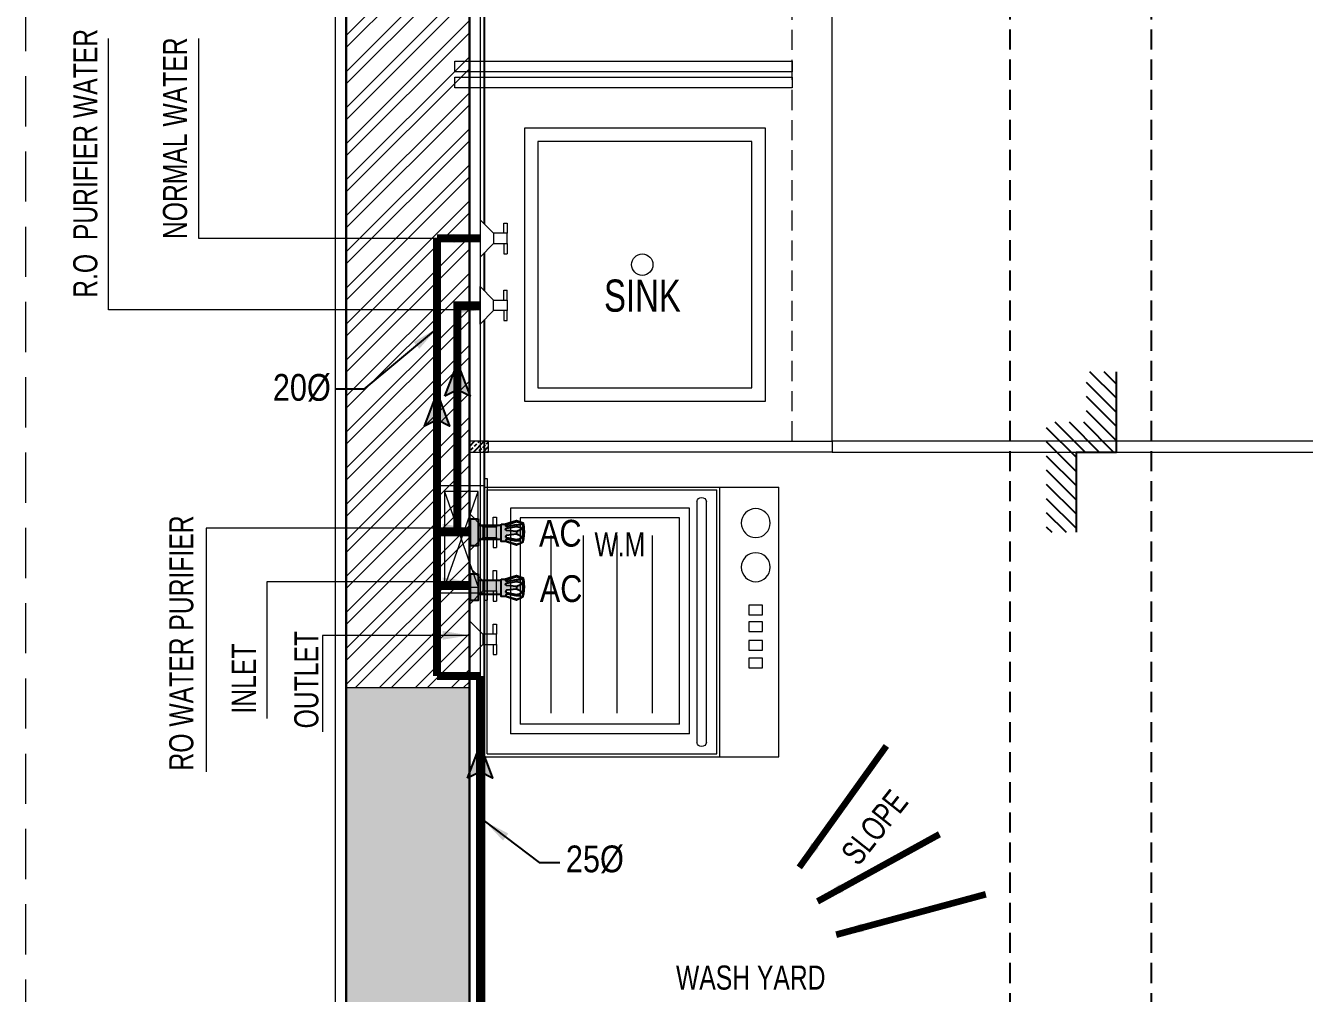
# Model space of a CAD drawing. Header units: inches. Extents: x 853900 to 962947, y 469960 to 560972.
# Drawn here: x 911187 to 913576, y 473476 to 475284 of the extents above; entities that cross this region are included whole.
import ezdxf
from ezdxf.enums import TextEntityAlignment as Align

# ---------------------------------------------------------------- set-up
doc = ezdxf.new("R2010")
doc.units = ezdxf.units.IN
doc.header["$LTSCALE"] = 750
doc.linetypes.add('DASHED2', pattern=[0.375, 0.25, -0.125])
doc.linetypes.add('HIDDEN', pattern=[0.375, 0.25, -0.125])
doc.layers.get('0').update_dxf_attribs({"color": 8})
for name, color, linetype, lineweight in [('a-Hatch-Wall-HM', 253, 'Continuous', 9), ('a-Int-Furniture-HM', 8, 'Continuous', 9), ('COLUMN', 8, 'Continuous', 13), ('E-ELECT. SB', 8, 'Continuous', 5), ('fer', 8, 'Continuous', 20), ('g-cen-sym', 8, 'Continuous', 25), ('g-dot', 8, 'HIDDEN', 9), ('g-ele02', 8, 'Continuous', 9), ('g-ele04', 8, 'Continuous', 0), ('g-fer', 8, 'Continuous', 9), ('g-text', 8, 'Continuous', 9), ('PLASTER', 8, 'Continuous', 9), ('SHEET', 8, 'Continuous', 13), ('STONE', 8, 'Continuous', 18), ('WALL-MSA', 8, 'Continuous', 30)]:
    doc.layers.add(name, color=color, linetype=linetype, lineweight=lineweight)
for name, color, linetype in [('g-sol250', 8, 'Continuous'), ('P-RO WATER', 202, 'DASHED2'), ('P_DOMESTIC GRAVITY PIPE', 3, 'Continuous'), ('P_SANITARY', 7, 'Continuous'), ('R.C.C HATCH-MSA', 253, 'Continuous'), ('TILE SECTION', 8, 'Continuous')]:
    doc.layers.add(name, color=color, linetype=linetype)
doc.styles.add('80', font='swisscl.ttf', dxfattribs={"height": 60})
doc.styles.add('AAAAA', font='swisscl.ttf', dxfattribs={"height": 45})
doc.styles.add('AR', font='swisscl.ttf')
doc.styles.add('ARIAL', font='swisscl.ttf')
doc.styles.add('arial unicode', font='swisscl.ttf', dxfattribs={"height": 45})
doc.styles.add('PLUMBING TEXT', font='ARIALN.TTF')
doc.styles.add('SCALE 1 100', font='swisscl.ttf', dxfattribs={"height": 125})
doc.dimstyles.new('25', dxfattribs={"dimtxt": 45, "dimasz": 18, "dimexe": 0, "dimexo": 0, "dimgap": 10, "dimtad": 1, "dimdec": 0, "dimzin": 3, "dimdsep": 46, "dimtxsty": 'AAAAA', "dimblk": 'ARCHTICK', "dimcen": 0, "dimse1": 1, "dimse2": 1, "dimclrd": 50, "dimclrt": 256, "dimadec": 0, "dimazin": 0, "dimtfac": 1, "dimtdec": 0, "dimtmove": 1, "dimatfit": 3, "dimfxl": 1, "dimtolj": 1, "dimtzin": 0, "dimlwd": 18, "dimarcsym": 0})
doc.dimstyles.new('SCALE 1 100', dxfattribs={"dimtxt": 125, "dimasz": 75, "dimexe": 0, "dimexo": 0, "dimgap": 25, "dimtad": 1, "dimdec": 0, "dimzin": 9, "dimdsep": 46, "dimtxsty": 'SCALE 1 100', "dimblk": 'OBLIQUE', "dimcen": 0, "dimclrd": 256, "dimclre": 252, "dimclrt": 256, "dimadec": 0, "dimazin": 0, "dimtfac": 1, "dimtdec": 0, "dimtofl": 0, "dimtmove": 1, "dimatfit": 3, "dimfxl": 1, "dimtolj": 1, "dimtzin": 0, "dimlwd": -1, "dimlwe": -1, "dimarcsym": 0})
doc.dimstyles.new('Scale-50', dxfattribs={"dimtxt": 75, "dimasz": 25, "dimexe": 0, "dimexo": 0, "dimgap": 20, "dimtad": 1, "dimdec": 0, "dimrnd": 1, "dimzin": 3, "dimdsep": 46, "dimtxsty": 'ARIAL', "dimblk": 'ARCHTICK', "dimcen": 0, "dimse1": 1, "dimse2": 1, "dimclrd": 50, "dimclrt": 256, "dimadec": 0, "dimazin": 0, "dimtfac": 1, "dimtdec": 0, "dimtmove": 1, "dimatfit": 3, "dimfxl": 1, "dimtolj": 1, "dimtzin": 0, "dimlwd": 18, "dimarcsym": 0})

# ---------------------------------------------------------------- blocks, each defined once
blk = doc.blocks.new('G$C7E7AA53E')
at = {"ltscale": 100, "transparency": 33554687}
for p, q in [((0, 0), (0.5499999999997272, 0)), ((0, -0.6000000000001364), (0, 0)), ((0.5499999999997272, -0.6000000000001364), (0.5499999999997272, 0)), ((0.1813901752907441, -0.06106041378006921), (0.1813901752907441, -0.03302029100382242)), ((0.1813901752907441, -0.03302029100382242), (0.2014035696902283, -0.03302029100382242)), ((0.2014035696902283, -0.03302029100382242), (0.2014035696902283, -0.06106041378006921)), ((0.2174085570004536, -0.06106041378006921), (0.2174085570004536, -0.03302029100382242)), ((0.2174085570004536, -0.03302029100382242), (0.2374219514003926, -0.03302029100382242)), ((0.2374219514003926, -0.03302029100382242), (0.2374219514003926, -0.06106041378006921)), ((0.2554279599166875, -0.06106041378006921), (0.2554279599166875, -0.03302029100382242)), ((0.2554279599166875, -0.03302029100382242), (0.2754413543161718, -0.03302029100382242)), ((0.2754413543161718, -0.03302029100382242), (0.2754413543161718, -0.06106041378006921)), ((0.2894453204203273, -0.03302029100382242), (0.3094587148202663, -0.03302029100382242)), ((0.2894453204203273, -0.06106041378006921), (0.2894453204203273, -0.03302029100382242)), ((0.3094587148202663, -0.03302029100382242), (0.3094587148202663, -0.06106041378006921)), ((0.2014035696902283, -0.06106041378006921), (0.1813901752907441, -0.06106041378006921)), ((0.2374219514003926, -0.06106041378006921), (0.2174085570004536, -0.06106041378006921)), ((0.2754413543161718, -0.06106041378006921), (0.2554279599166875, -0.06106041378006921)), ((0.3094587148202663, -0.06106041378006921), (0.2894453204203273, -0.06106041378006921)), ((0, -0.1200286591258646), (0.5499999999997272, -0.1200286591258646)), ((0.006008473244946799, -0.126037132370584), (0.5439915267552351, -0.126037132370584)), ((0.006008473244946799, -0.5939915267549623), (0.006008473244946799, -0.126037132370584)), ((0.5439915267552351, -0.5939915267549623), (0.5439915267552351, -0.126037132370584)), ((0.02923345909221098, -0.1472442283304645), (0.5207665409075162, -0.1472442283304645)), ((0.5209308953640175, -0.1672724724801355), (0.02906910463525492, -0.1672724724801355)), ((0.04694776184123839, -0.1820458546014834), (0.5070549170391132, -0.1820458546014834)), ((0.04694776184123839, -0.1820458546014834), (0.04694776184123839, -0.5467017678797674)), ((0.5070549170391132, -0.1820458546014834), (0.5070549170391132, -0.5467017678797674)), ((0.0669477618412202, -0.2020458546014652), (0.4870549170391314, -0.2020458546014652)), ((0.0669477618412202, -0.2020458546014652), (0.0669477618412202, -0.5267017678797856)), ((0.4870549170391314, -0.2020458546014652), (0.4870549170391314, -0.5267017678797856)), ((0.08939017031934782, -0.2573995711550197), (0.4515750086243315, -0.2573995711550197)), ((0.08939017031934782, -0.329501250094836), (0.4515750086243315, -0.329501250094836)), ((0.08939017031934782, -0.397597280204991), (0.4515750086243315, -0.397597280204991)), ((0.08939017031934782, -0.4636904858996331), (0.4515750086243315, -0.4636904858996331)), ((0.5070549170391132, -0.5467017678797674), (0.04694776184123839, -0.5467017678797674)), ((0.4870549170391314, -0.5267017678797856), (0.0669477618412202, -0.5267017678797856)), ((0.006008473244946799, -0.5939915267549623), (0.5439915267552351, -0.5939915267549623)), ((0, -0.6000000000001364), (0.5499999999997272, -0.6000000000001364))]:
    blk.add_line(p, q, dxfattribs=at)
for centre in [(0.3866327505070331, -0.04689898390643066), (0.476693025305849, -0.04689898390643066)]:
    blk.add_circle(centre, 0.02952325709508407, dxfattribs=at)
for centre, start, end in [((0.03168560957146838, -0.1572791474375208), 103.7317978372401, 255.3278696113848), ((0.5183143904287135, -0.1572791474375208), 284.6721303886152, 76.26820216275995)]:
    blk.add_arc(centre, 0.01033018119444878, start, end, dxfattribs=at)
blk = doc.blocks.new('TAP-1')
at = {"layer": 'fer', "linetype": 'Continuous'}
for p, q in [((9.525013580918312, -44.44999999995343), (28.57501366082579, -44.44999999995343)), ((28.57501366082579, -44.44999999995343), (28.57501366082579, -50.80000000004657)), ((9.525013580918312, -50.80000000004657), (28.57501366082579, -50.80000000004657))]:
    blk.add_line(p, q, dxfattribs=at)
for points in [[(-9.52499020472169, -25.40001328103244), (-34.92501358129084, 0), (34.92501358129084, 0), (9.525013580918312, -25.40002716239542)], [(-9.524986418895423, -44.44999999995343), (-28.5749864988029, -44.44999999995343), (-28.5749864988029, -50.80000000004657), (-9.524986418895423, -50.80000000004657)]]:
    blk.add_lwpolyline(points, dxfattribs=at)
blk.add_lwpolyline([(9.525013580918312, -25.40000000002328), (9.525013580918312, -50.80000000004657), (-9.524986418895423, -50.80000000004657), (-9.524986418895423, -25.40000000002328)], close=True, dxfattribs=at)
blk = doc.blocks.new('_ArchTick')
at = {"color": 0, "linetype": 'ByBlock', "const_width": 0.15}
blk.add_lwpolyline([(-0.5, -0.5), (0.5, 0.5)], dxfattribs=at)
blk = doc.blocks.new('DROP')
h = blk.add_hatch()
h.set_pattern_fill('_USER', color=14, scale=0.0625, angle=45, style=0, pattern_type=0)
h.set_pattern_definition([(45, (0, 0.0625), (-0.04419417382415922, 0.04419417382415922), [])])
h.paths.add_polyline_path([(0.5, -0.1875), (0.5, -0.375), (-0.1875, -0.375), (-0.1875, -0.125), (-0.5, -0.125), (-0.5, 0.0625), (0, 0.0625), (0, -0.1875)])
at = {"color": 14}
blk.add_lwpolyline([(0.5, -0.1875), (0, -0.1875), (0, 0.0625), (-0.5, 0.0625)], dxfattribs=at)
blk = doc.blocks.new('A$C355B709C')
at = {"layer": 'E-ELECT. SB', "ltscale": 750}
for p, q in [((100, 91), (-100, 91)), ((-100, 91), (-100, 6)), ((-89.33333333337214, 80.33333333337214), (89.33333333325571, 17.28414996340871)), ((89.33333333325571, 80.33333333337214), (-89.33333333337214, 17.28414996340871)), ((100, 6), (100, 91)), ((-100, 6), (-113.3333333333721, 6)), ((-113.3333333333721, 6), (-113.3333333333721, 0)), ((-113.3333333333721, 0), (113.3333333332557, 0)), ((-100, 6), (100, 6)), ((113.3333333332557, 6), (100, 6)), ((113.3333333332557, 0), (113.3333333332557, 6))]:
    blk.add_line(p, q, dxfattribs=at)
blk.add_lwpolyline([(-89.33333333337214, 17.28414996340871), (89.33333333325571, 17.28414996340871), (89.33333333325571, 80.33333333337214), (-89.33333333337214, 80.33333333337214)], close=True, dxfattribs=at)
blk = doc.blocks.new('_Oblique')
at = {"color": 0, "linetype": 'ByBlock', "lineweight": -2}
blk.add_line((-0.5, -0.5), (0.5, 0.5), dxfattribs=at)
blk = doc.blocks.new('AC')
at = {"layer": 'P_SANITARY', "ltscale": 10}
h = blk.add_hatch(color=7, dxfattribs=at)
h.set_gradient(color1=(242, 244, 241), color2=(118, 137, 108), rotation=90.00000000000003, one_color=1, tint=0.4799999892711639, name='INVCYLINDER')
h.paths.add_polyline_path([(-4.656613e-10, -24.99945513007697), (14.31408783327788, -24.99945513007697), (14.31408783327788, 0.0021237677428871), (4.656613e-10, 0.0021237677428871)])
h.paths.add_polyline_path([(4.656613e-10, 0.0021237677428871), (14.31408783327788, 0.0021237677428871), (14.31408783327788, 24.99945513007697), (4.656613e-10, 24.99945513007697)])
h = blk.add_hatch(color=7, dxfattribs=at)
h.set_gradient(color1=(242, 244, 241), color2=(118, 137, 108), rotation=90.00000000000003, one_color=1, tint=0.4799999892711639, name='INVCYLINDER')
h.paths.add_polyline_path([(99.97194769605996, 0.0021237677428871), (99.75558331026696, 5.541051914216949), (98.98042425839228, 12.12990388472099), (97.43010615045205, 18.81565072957892), (85.75427288375795, 24.33865900163073), (65.55169001407921, 17.31378006224986), (57.60630970122293, 17.31378006224986), (57.60630970122293, 0.0021237677428871)])
h.paths.add_polyline_path([(93.79654807783665, 7.188264906522818), (85.8996152053587, 3.748496603569946), (67.44114020932466, 5.734841684112324), (66.90821835957468, 6.170868652523495), (65.98771698214114, 7.236712351324968), (65.69703233521432, 8.641688137548044), (66.13305930374189, 9.319952312391253), (67.05356068117544, 9.949769043014383), (86.04495752719228, 13.53487967140972), (94.3294699306134, 11.35474482947029), (94.66860201442614, 10.87027041637338), (95.24997130408882, 9.90132159856148), (95.24997130408882, 8.593240693211554), (94.76549689564851, 7.866529082297347)], flags=16)
h.paths.add_polyline_path([(92.92449414101429, 16.05414660158567), (85.65737800276837, 16.29638379998505), (69.0399057616014, 13.14730014000088), (68.79766855482012, 13.14730014000088), (68.31319414637983, 13.29264246521052), (66.85977091919631, 13.72866943362169), (66.2784016295336, 14.16469640168361), (65.98771698214114, 14.84296057687607), (66.13305930374189, 15.61811963282525), (66.90821835957468, 16.63551588740665), (85.8996152053587, 22.40076135809069), (94.52325969329105, 19.49391490395646), (94.66860201442614, 19.00944049900863), (94.76549689564851, 18.04049168131314), (94.3294699306134, 16.92620053049177)], flags=16)
h = blk.add_hatch(color=7, dxfattribs=at)
h.set_gradient(color1=(242, 244, 241), color2=(118, 137, 108), rotation=90.00000000000003, one_color=1, tint=0.4799999892711639, name='INVCYLINDER')
h.paths.add_polyline_path([(14.31408783327788, 13.41977291507646), (14.31408783327788, -13.41977291542571), (57.60630970122293, -13.41977291542571), (57.60630970122293, 13.41977291507646)])
h = blk.add_hatch(color=7, dxfattribs=at)
h.set_gradient(color1=(242, 244, 241), color2=(118, 137, 108), rotation=90.00000000000003, one_color=1, tint=0.4799999892711639, name='INVCYLINDER')
h.paths.add_polyline_path([(86.04495752719228, -11.02797287900466), (67.05356068117544, -7.491309694829396), (66.13305930374189, -6.813045520219017), (65.69703233521432, -6.183228789246641), (65.98771698214114, -4.778253003023564), (66.90821835957468, -3.712409303872847), (67.44114020932466, -3.27638233557809), (86.04495752719228, -1.323225663392803), (86.04495752719228, 0.0021237677428871), (57.60630970122293, 0.0021237677428871), (57.60630970122293, -14.90376815770287), (63.71068725921213, -14.90376815770287), (86.04495752719228, -22.1708842960652), (86.04495752719228, -19.84486277902033), (85.8996152053587, -19.89385457290335), (66.90821835957468, -14.17705653852317), (66.13305930374189, -13.15966028417461), (65.98771698214114, -12.38450122880749), (66.2784016295336, -11.70623705349862), (66.85977091919631, -11.27021008520387), (68.31319414637983, -10.83418311714194), (68.79766855482012, -10.68884079880081), (69.0399057616014, -10.68884079880081), (85.65737800276837, -13.83792445936706), (92.92449414101429, -13.5956872528186), (94.3294699306134, -14.46774118964095), (94.76549689564851, -15.53358488855883), (94.66860201442614, -16.59942858759314), (94.52325969329105, -16.98700811923481), (86.04495752719228, -19.84486277902033), (86.04495752719228, -22.1708842960652), (98.30216008354908, -17.81061461230273), (98.3990549684968, -17.56837740517221), (98.44750240910801, -16.93856067466549), (98.88352937740272, -14.61308350763284), (99.41645122691988, -10.93107799778227), (99.85247819544749, -6.183228789246641), (99.99782052054071, -0.6602205247618258), (99.97194769605996, 0.0021237677428871), (86.04495752719228, 0.0021237677428871), (86.04495752719228, -1.400901647866701), (93.79654807783665, -4.72980555833783), (94.76549689564851, -5.359622288960961), (95.24997130408882, -6.086333908024244), (95.24997130408882, -7.394414813490582), (94.66860201442614, -8.411811068304813), (94.3294699306134, -8.847838036250321)])
at = {"layer": 'P_SANITARY', "color": 7}
blk.add_line((57.60630970122293, 17.31378006224986), (57.60630970122293, -14.90376815770287), dxfattribs=at)
at = {"layer": 'P_SANITARY', "ltscale": 10}
blk.add_lwpolyline([(14.31408783327788, -24.99945513007697), (14.31408783327788, 24.99945513007697), (4.656613e-10, 24.99945513007697), (-4.656613e-10, -24.99945513007697)], close=True, dxfattribs=at)
at = {"layer": 'P_SANITARY', "color": 7}
for points in [[(57.60630970122293, -14.90376815770287), (63.71068725921213, -14.90376815770287), (86.04495752719228, -22.1708842960652), (98.30216008354908, -17.81061461230273), (98.3990549684968, -17.56837740517221), (98.44750240910801, -16.93856067466549), (98.88352937740272, -14.61308350763284), (99.41645122691988, -10.93107799778227), (99.85247819544749, -6.183228789246641), (99.99782052054071, -0.6602205247618258), (99.75558331026696, 5.541051914216949), (98.98042425839228, 12.12990388472099), (97.43010615045205, 18.81565072957892), (85.75427288375795, 24.33865900163073), (65.55169001407921, 17.31378006224986), (57.60630970122293, 17.31378006224986), (57.60630970122293, -14.90376815770287)], [(86.04495752719228, 22.93368320795707), (86.04495752719228, 24.19331667607185)], [(86.04495752719228, 13.53487967140972), (94.3294699306134, 11.35474482947029), (94.66860201442614, 10.87027041637338), (95.24997130408882, 9.90132159856148), (95.24997130408882, 8.593240693211554), (94.76549689564851, 7.866529082297347), (93.79654807783665, 7.188264906522818), (85.8996152053587, 3.748496603569946), (67.44114020932466, 5.734841684112324), (66.90821835957468, 6.170868652523495), (65.98771698214114, 7.236712351324968), (65.69703233521432, 8.641688137548044), (66.13305930374189, 9.319952312391253), (67.05356068117544, 9.949769043014383), (86.04495752719228, 13.53487967140972)], [(85.8996152053587, 22.40076135809069), (94.52325969329105, 19.49391490395646), (94.66860201442614, 19.00944049900863), (94.76549689564851, 18.04049168131314), (94.3294699306134, 16.92620053049177), (92.92449414101429, 16.05414660158567), (85.65737800276837, 16.29638379998505), (69.0399057616014, 13.14730014000088), (68.79766855482012, 13.14730014000088), (68.31319414637983, 13.29264246521052), (66.85977091919631, 13.72866943362169), (66.2784016295336, 14.16469640168361), (65.98771698214114, 14.84296057687607), (66.13305930374189, 15.61811963282525), (66.90821835957468, 16.63551588740665), (85.8996152053587, 22.40076135809069)], [(86.04495752719228, 13.72866943362169), (86.04495752719228, 17.16843773680739)], [(86.04495752719228, -1.290037255384959), (86.04495752719228, 3.457811960834078)], [(97.67234335327522, -17.76216717495117), (97.67234335327522, 17.36222750635352)], [(86.04495752719228, -11.02797287900466), (94.3294699306134, -8.847838036250321), (94.66860201442614, -8.411811068304813), (95.24997130408882, -7.394414813490582), (95.24997130408882, -6.086333908024244), (94.76549689564851, -5.359622288960961), (93.79654807783665, -4.72980555833783), (85.8996152053587, -1.338484699954278), (67.44114020932466, -3.27638233557809), (66.90821835957468, -3.712409303872847), (65.98771698214114, -4.778253003023564), (65.69703233521432, -6.183228789246641), (66.13305930374189, -6.813045520219017), (67.05356068117544, -7.491309694829396), (86.04495752719228, -11.02797287900466)], [(85.8996152053587, -19.89385457290335), (94.52325969329105, -16.98700811923481), (94.66860201442614, -16.59942858759314), (94.76549689564851, -15.53358488855883), (94.3294699306134, -14.46774118964095), (92.92449414101429, -13.5956872528186), (85.65737800276837, -13.83792445936706), (69.0399057616014, -10.68884079880081), (68.79766855482012, -10.68884079880081), (68.31319414637983, -10.83418311714194), (66.85977091919631, -11.27021008520387), (66.2784016295336, -11.70623705349862), (65.98771698214114, -12.38450122880749), (66.13305930374189, -13.15966028417461), (66.90821835957468, -14.17705653852317), (85.8996152053587, -19.89385457290335)], [(86.04495752719228, -13.5956872528186), (86.04495752719228, -11.02797287900466)], [(86.04495752719228, -22.0739894148428), (86.04495752719228, -19.94230200944002)]]:
    blk.add_lwpolyline(points, dxfattribs=at)
at = {"layer": 'P_SANITARY', "ltscale": 10}
for points in [[(57.60630970122293, 13.41977291507646), (14.31408783327788, 13.41977291507646)], [(14.31408783327788, -13.41977291542571), (57.60630970122293, -13.41977291542571)]]:
    blk.add_lwpolyline(points, dxfattribs=at)
blk = doc.blocks.new('ARR')
at = {"ltscale": 0.025}
h = blk.add_hatch(color=256, dxfattribs=at)
edge = h.paths.add_edge_path()
edge.add_line((248.5438484465703, 93.94263017456979), (-2.328306436538696e-08, -1.164153218269348e-08))
edge.add_line((0, 0), (248.5438484698534, -93.94263018621132))
edge.add_line((248.5438484465703, -93.94263019785285), (199.9999999767169, -1.164153218269348e-08))
edge.add_line((200, 0), (248.5438484698534, 93.94263018621132))
at = {"color": 7, "linetype": 'Continuous', "ltscale": 0.025}
blk.add_lwpolyline([(248.5438484465703, 93.94263017456979), (0, 0), (248.5438484465703, -93.94263019785285), (200, 0)], close=True, dxfattribs=at)

msp = doc.modelspace()

# ---------------------------------------------------------------- hatches: boundary and pattern name
at = {"layer": 'a-Hatch-Wall-HM'}
h = msp.add_hatch(dxfattribs=at)
h.set_pattern_fill('ANSI32', color=256, scale=5)
h.set_pattern_definition([(45, (-225285.4310040135, -85139.55896262295), (-33.67596045400933, 33.67596045400933), []), (45, (-225262.9803540135, -85139.55896262295), (-33.67596045400933, 33.67596045400933), [])])
h.paths.add_polyline_path([(911786.3839369299, 472846.8975097422), (912016.3839369297, 472846.8975097422), (912016.3839369297, 472237.2975097203), (911786.3839369297, 472237.2975097203)])
h.paths.add_polyline_path([(912016.3839369297, 476878.7551197546), (911786.3839369295, 476878.7551197546), (911786.3839369295, 478564.3975097583), (912016.3839369297, 478564.3975097583), (912016.3839369297, 478064.3975097583), (914283.1839369289, 478064.3975097583), (914283.1839369289, 477164.3975097583), (914168.1839369291, 477164.3975097583), (914168.1839369292, 477949.3975097582), (912016.3839369299, 477949.3975097582)])
h.paths.add_polyline_path([(911786.3839369296, 475678.7551197528), (912016.3839369299, 475678.7551197528), (912016.3839369297, 474046.8975097418), (911786.3839369297, 474046.8975097418)])
at = {"layer": 'g-sol250'}
h = msp.add_hatch(dxfattribs=at)
h.set_pattern_fill('ANSI33', color=46, scale=2, style=0)
h.set_pattern_definition([(45, (4185.010762928519, -28072.89250150451), (-8.980256121069154, 8.980256121069154), []), (45, (4193.991022928501, -28072.89250150451), (-8.980256121069154, 8.980256121069154), [6.35, -3.175])])
h.paths.add_polyline_path([(912016.3839369297, 474487.2975096873), (912052.3839369297, 474487.2975096873), (912052.3839369297, 474507.2975096873), (912016.3839369297, 474507.2975096873)])
at = {"layer": 'R.C.C HATCH-MSA'}
h = msp.add_hatch(color=256, dxfattribs=at)
h.dxf.hatch_style = 1
h.paths.add_polyline_path([(911786.3839370352, 475678.7551197528), (912016.383937039, 475678.7551197528), (912016.383937039, 476878.7551197546), (911786.3839370352, 476878.7551197546)])
h.paths.add_polyline_path([(911786.3839370287, 472846.8975097422), (912016.3839370287, 472846.8975097422), (912016.3839370287, 474046.8975097418), (911786.3839370287, 474046.8975097418)])

# ---------------------------------------------------------------- linework, layer by layer
at = {"layer": 'COLUMN'}
msp.add_lwpolyline([(911786.3839370287, 472846.8975097422), (912016.3839370287, 472846.8975097422), (912016.3839370287, 474046.8975097418), (911786.3839370287, 474046.8975097418)], close=True, dxfattribs=at)
at = {"layer": 'g-cen-sym', "linetype": 'DASHED2', "ltscale": 0.2}
for p, q in [((913026.1176661738, 478426.5669775507, 3.474932239242833e-07), (913026.1176661738, 471950.609721054, 3.474932239242833e-07)), ((913289.847477872, 478426.5669775507, 3.474932239242833e-07), (913289.847477872, 471950.609721054, 3.474932239242833e-07))]:
    msp.add_line(p, q, dxfattribs=at)
at = {"layer": 'g-dot', "ltscale": 0.2}
msp.add_lwpolyline([(912619.3839369297, 474507.297509687), (912619.3839369297, 477396.3975097583), (914140.1839369289, 477396.3975097583)], dxfattribs=at)
at = {"layer": 'g-dot', "ltscale": 25}
for points in [[(911989.383724879, 475197.2915269494), (911989.3833007771, 475217.2915269494), (912619.383512828, 475217.3035029307), (912619.38393693, 475197.3035029307)], [(911989.383724879, 475167.2915269643), (911989.3833007771, 475187.2915269494), (912619.383512828, 475187.3034924105), (912619.38393693, 475167.3034924105)]]:
    msp.add_lwpolyline(points, close=True, dxfattribs=at)
at = {"layer": 'g-ele02'}
for points in [[(912044.3839369297, 474507.2975096874), (912694.3839369297, 474507.2975096874), (912694.3839369297, 477321.3975097583), (914148.1839369289, 477321.3975097583)], [(912694.3839369297, 474507.297509687), (912694.3839369297, 477321.3975097583), (914140.1839369289, 477321.3975097583)]]:
    msp.add_lwpolyline(points, dxfattribs=at)
msp.add_lwpolyline([(912044.3839369297, 474507.2975096874), (912694.3839369297, 474507.2975096874), (912694.3839369297, 474487.2975096874), (912044.3839369297, 474487.2975096874)], close=True, dxfattribs=at)
at = {"layer": 'g-ele04'}
msp.add_lwpolyline([(912694.3839369297, 474487.2975096874), (913596.3839369322, 474487.2975096873), (913596.3839369322, 474507.2975096873), (912694.3839369297, 474507.2975096874)], close=True, dxfattribs=at)
at = {"layer": 'g-fer'}
for points in [[(912119.3839369297, 474582.2975096874), (912569.3839369297, 474582.2975096874), (912569.3839369297, 475092.2975096874), (912119.3839369297, 475092.2975096874)], [(912144.3839369297, 474607.2975096874), (912544.3839369297, 474607.2975096874), (912544.3839369297, 475067.2975096874), (912144.3839369297, 475067.2975096874)]]:
    msp.add_lwpolyline(points, close=True, dxfattribs=at)
msp.add_circle((912339.3839369297, 474837.2975096874), 20, dxfattribs=at)
at = {"layer": 'P-RO WATER', "linetype": 'Continuous', "const_width": 15}
for points in [[(912036.3839369297, 474761.327724924), (911994.1518360518, 474761.327724924), (911994.1518360518, 474337.2975096873)], [(912016.3839370275, 474337.2975096873), (911994.1518360518, 474337.2975096873)]]:
    msp.add_lwpolyline(points, dxfattribs=at)
at = {"layer": 'P_DOMESTIC GRAVITY PIPE', "const_width": 15}
for points in [[(911956.0996146346, 474068.8153039087), (911956.0996146346, 474886.3277520814)], [(912036.3839369297, 474886.3277520814), (911956.0996146346, 474886.3277520814)], [(912016.3839370275, 474337.2975096873), (911959.3839369297, 474337.2975096873)], [(912016.3839370275, 474237.2975096873), (911959.3839369297, 474237.2975096873)], [(912036.3839369297, 474068.8153039087), (911956.0996146346, 474068.8153039087)], [(912036.3839369297, 472900.6666245033), (912036.3839369297, 474068.8153039087)]]:
    msp.add_lwpolyline(points, dxfattribs=at)
at = {"layer": 'PLASTER'}
msp.add_lwpolyline([(912036.3839369297, 478564.3975097583), (912036.3839369297, 478084.3975097583), (914303.1839369289, 478084.3975097583), (914303.1839369289, 477144.3975097583), (914148.1839369289, 477144.3975097583), (914148.1839369289, 477929.3975097583), (912036.3839369297, 477929.3975097583), (912036.3839369297, 472217.2975097203), (911766.3839369297, 472217.2975097203), (911766.3839369297, 478564.3975097583)], dxfattribs=at)
at = {"layer": 'SHEET', "linetype": 'HIDDEN', "ltscale": 0.5}
msp.add_lwpolyline([(911187.3926630573, 471737.2975096878), (914783.1839369289, 471737.2975096881), (914783.1839369289, 478564.397509759), (911187.3926630573, 478564.3975097587)], close=True, dxfattribs=at)
at = {"layer": 'STONE'}
msp.add_lwpolyline([(912016.3839369297, 474487.2975096873), (912052.3839369297, 474487.2975096873), (912052.3839369297, 474507.2975096873), (912016.3839369297, 474507.2975096873)], close=True, dxfattribs=at)
at = {"layer": 'TILE SECTION'}
for points in [[(914140.1839369289, 477321.3975097583), (914140.1839369289, 477921.3975097583), (912044.3839369297, 477921.3975097583), (912044.3839369297, 474913.2527624829)], [(912044.3839369297, 474859.4027299452), (912044.3839369297, 474788.2527470602)], [(912044.3839369297, 474734.4027145225), (912044.3839369297, 472982.1666245033)]]:
    msp.add_lwpolyline(points, dxfattribs=at)
at = {"layer": 'WALL-MSA'}
for p, q in [((911786.3839369297, 472237.2975097203), (911786.3839369297, 478564.3975097583)), ((912016.3839369297, 472237.2975097203), (912016.3839369297, 477949.3975097583))]:
    msp.add_line(p, q, dxfattribs=at)

# ---------------------------------------------------------------- block references
at = {"xscale": 300, "yscale": 300, "zscale": 300, "rotation": 270}
msp.add_blockref('DROP', (913206.6536139922, 474487.2975096873), dxfattribs=at)
at = {"layer": 'a-Int-Furniture-HM', "xscale": -916.6666666652663, "yscale": 916.6666666652663, "zscale": 916.6666666652663, "rotation": 270}
msp.add_blockref('G$C7E7AA53E', (912594.383936929, 473917.6626961177), dxfattribs=at)
at = {"layer": 'E-ELECT. SB', "rotation": 90.00000000000001}
msp.add_blockref('A$C355B709C', (912050.3839369297, 474323.9641763539), dxfattribs=at)
at = {"layer": 'fer', "xscale": -1, "rotation": 90}
for p in [(912036.3839369297, 474886.3277520814), (912016.3839370275, 474337.2975096873), (912016.3839370275, 474237.2975096873), (912016.3839370275, 474137.2975096873)]:
    msp.add_blockref('TAP-1', p, dxfattribs=at)
at = {"layer": 'fer', "rotation": 90.00000000000001}
msp.add_blockref('TAP-1', (912036.3839369297, 474761.327724924), dxfattribs=at)
at = {"layer": 'P-RO WATER', "linetype": 'Continuous', "xscale": -0.25, "yscale": 0.25, "zscale": 0.25, "rotation": 90}
msp.add_blockref('ARR', (911994.1518360518, 474653.5088928775), dxfattribs=at)
at = {"layer": 'P_DOMESTIC GRAVITY PIPE', "xscale": -0.25, "yscale": 0.25, "zscale": 0.25, "rotation": 90}
for p in [(911956.0996146346, 474597.6899377294), (912036.3839369297, 473939.9177022135)]:
    msp.add_blockref('ARR', p, dxfattribs=at)
at = {"layer": 'P_SANITARY', "xscale": -1, "rotation": 180}
for p in [(912018.503273135, 474337.2975096873), (912018.503273135, 474234.6308430206)]:
    msp.add_blockref('AC', p, dxfattribs=at)

# ---------------------------------------------------------------- texts
at = {"layer": 'g-text', "style": 'arial unicode'}
for s, p in [('R.O  PURIFIER WATER', (911298.9157939028, 474775.3247994099, -1.817512174257013e-07)), ('NORMAL WATER', (911466.4822448972, 474885.048553796, -1.817512174257013e-07)), ('RO WATER PURIFIER', (911478.2250203618, 473892.2367957964, 6.946281289841373e-06)), ('OUTLET', (911711.8891269868, 473971.0090357423)), ('INLET', (911595.0827599146, 473998.771267917))]:
    msp.add_text(s, height=45, rotation=90, dxfattribs=at).set_placement(p, align=Align.MIDDLE_LEFT)
at = {"layer": 'g-text'}
for s, height, style, p in [('SINK', 60, '80', (912267.9234804122, 474749.4109906927, 3.464077587900688e-07)), ('W.M', 45, 'arial unicode', (912250.1311597769, 474292.4487009538, 2.605191582711773e-08)), ('WASH YARD', 45, 'arial unicode', (912402.4298796338, 473483.0405423333))]:
    msp.add_text(s, height=height, dxfattribs=dict(at, style=style)).set_placement(p)
at = {"layer": 'g-text', "style": 'arial unicode'}
msp.add_text('SLOPE ', height=45, rotation=51.63884006289916, dxfattribs=at).set_placement((912743.1418029744, 473712.0018591657, -0.01069811757484878))
at = {"layer": 'P_DOMESTIC GRAVITY PIPE', "style": 'PLUMBING TEXT'}
for s, p in [('20%%C', (911649.3279435721, 474582.9760370541)), ('25%%C', (912196.7752722041, 473702.2037803448))]:
    msp.add_text(s, height=50, dxfattribs=at).set_placement(p)
at = {"layer": 'P_SANITARY', "style": 'PLUMBING TEXT'}
for p in [(912146.5477602107, 474310.5411102176), (912147.9865229249, 474207.0866499356)]:
    msp.add_text('AC', height=50, dxfattribs=at).set_placement(p)

# ---------------------------------------------------------------- leaders
at = {"layer": 'g-text'}
for points, dimstyle, override in [([(912036.3839369297, 474752.8643463568), (911342.1232630257, 474752.9588942441), (911342.1232630257, 475259.4434101569)], 'Scale-50', {"dimasz": 50, "dimtad": 0}), ([(912036.3839369297, 474886.3277520814), (911511.0997258994, 474886.3277520814), (911511.0997258994, 475259.4434101569)], 'Scale-50', {"dimasz": 50, "dimtad": 0}), ([(912016.3839370275, 474344.7868999129), (911524.5595252624, 474344.7868863319), (911524.5595252624, 473889.5861237998)], 'Scale-50', {"dimscale": 1, "dimtxt": 75, "dimasz": 50, "dimgap": 20, "dimtad": 0, "dimtxsty": 'ARIAL', "dimclrd": 50, "dimlwd": 18}), ([(912016.3839370275, 474244.7868999129), (911638.1546039353, 474244.786886332), (911638.1546039353, 473989.2320705694)], 'Scale-50', {"dimscale": 1, "dimtxt": 75, "dimasz": 50, "dimgap": 20, "dimtad": 0, "dimtxsty": 'ARIAL', "dimclrd": 50, "dimlwd": 18}), ([(912016.3839370275, 474144.7868999129), (911741.8891269868, 474144.786886332), (911741.8891269868, 473964.8139939635)], 'Scale-50', {"dimscale": 1, "dimtxt": 75, "dimasz": 50, "dimgap": 20, "dimtad": 0, "dimtxsty": 'ARIAL', "dimclrd": 50, "dimlwd": 18}), ([(912633.1775797927, 473711.5881289013), (912795.7802339841, 473938.2086590956)], '25', {"dimasz": 50, "dimtad": 0, "dimtxsty": 'AR', "dimlwd": 65535}), ([(912667.508197738, 473648.477734599), (912894.560031023, 473773.7074385844)], '25', {"dimasz": 50, "dimtad": 0, "dimtxsty": 'AR', "dimlwd": 65535}), ([(912702.5713941589, 473585.7713915842), (912980.9956209204, 473661.4103909463)], '25', {"dimasz": 50, "dimtad": 0, "dimtxsty": 'AR', "dimlwd": 65535})]:
    msp.add_leader(points, dimstyle=dimstyle, override=override, dxfattribs=at)
at = {"layer": 'P_DOMESTIC GRAVITY PIPE'}
for points, override in [([(911956.0996146346, 474718.3297331275), (911819.0095664293, 474604.5534126542), (911766.3839369297, 474604.5534126542)], {"dimasz": 50, "dimgap": 25, "dimtad": 0}), ([(912044.3839369297, 473798.2204105669), (912146.8543778644, 473720.3367947676), (912185.2540427658, 473720.3367947676)], {"dimasz": 50, "dimtad": 0})]:
    msp.add_leader(points, dimstyle='SCALE 1 100', override=override, dxfattribs=at)

doc.saveas('drawing.dxf')
